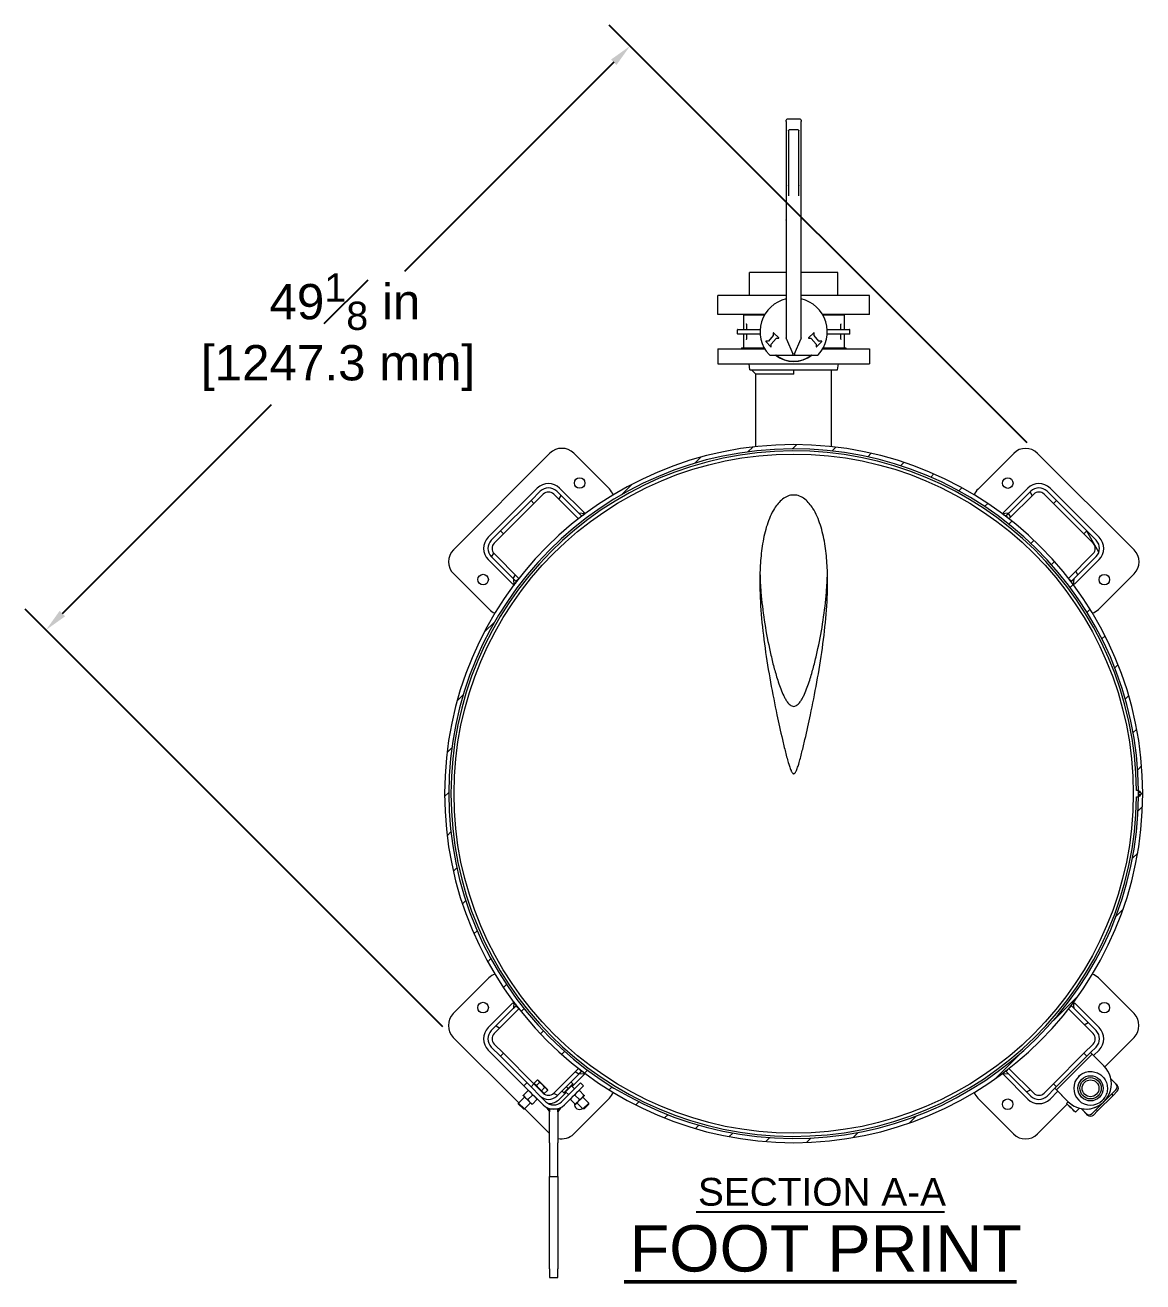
# Model space of a CAD drawing. Header units: inches. Extents: x 17 to 469, y 7 to 301.
# Drawn here: x 192.6 to 259, y 156.5 to 231.2 of the extents above; entities that cross this region are included whole.
import ezdxf

# ---------------------------------------------------------------- set-up
doc = ezdxf.new("R2010")
doc.units = ezdxf.units.IN
doc.header["$LTSCALE"] = 14
doc.header["$MEASUREMENT"] = 0
for name, color, linetype, lineweight in [('Dimension (ANSI)', 7, 'Continuous', 25), ('Hatch', 7, 'Continuous', 18), ('Symbol', 7, 'Continuous', 25), ('Visible', 7, 'Continuous', 18)]:
    doc.layers.add(name, color=color, linetype=linetype, lineweight=lineweight)
doc.styles.add('MEMCOR Medium', font='arial.ttf')
doc.styles.add('Text Style326', font='arial.ttf')
doc.styles.add('Text Style347', font='arial.ttf')
doc.dimstyles.new('Default (ANSI)', dxfattribs={"dimscale": 14, "dimtxt": 0.15, "dimasz": 0.098425, "dimexe": 0.125, "dimexo": 0.0625, "dimgap": 0.031496, "dimtad": 0, "dimtih": 1, "dimtoh": 1, "dimdec": 4, "dimrnd": 1e-08, "dimzin": 3, "dimdsep": 46, "dimlunit": 5, "dimtxsty": 'MEMCOR Medium', "dimcen": 0.09, "dimdle": 0.393701, "dimclrd": 256, "dimclre": 256, "dimclrt": 256, "dimadec": 0, "dimazin": 1, "dimtfac": 0.8, "dimtofl": 0, "dimtmove": 0, "dimatfit": 3, "dimfxl": 1, "dimfrac": 1, "dimtolj": 1, "dimtzin": 4, "dimlwd": -1, "dimlwe": -1, "dimarcsym": 0})

# ---------------------------------------------------------------- blocks, each defined once
blk = doc.blocks.new('*D31')
at = {"layer": 'Defpoints', "color": 0, "transparency": 16777216}
for p in [(228.545, 229.979), (252.765, 205.759), (218.037, 171.039)]:
    blk.add_point(p, dxfattribs=at)
at = {"layer": 'Dimension (ANSI)', "transparency": 16777216}
for p, q in [((252.146, 206.378), (227.307, 231.216)), ((227.57, 229.005), (215.13, 216.564)), ((194.795, 196.229), (207.236, 208.67)), ((217.418, 171.658), (192.584, 196.493))]:
    blk.add_line(p, q, dxfattribs=at)
for points in [[(227.408, 229.167), (227.733, 228.842), (228.545, 229.979)], [(194.633, 196.392), (194.958, 196.067), (193.821, 195.255)]]:
    blk.add_solid(points, dxfattribs=at)
at = {"layer": 'Dimension (ANSI)', "transparency": 16777216, "char_height": 2.1, "attachment_point": 5, "style": 'MEMCOR Medium'}
for s, insert in [('\\A1; 49{\\H0.8x;\\S1#8;} in', (211.183, 214.777)), ('\\A1;[1247.3 mm]', (211.183, 210.83))]:
    blk.add_mtext(s, dxfattribs=dict(at, insert=insert))

msp = doc.modelspace()

# ---------------------------------------------------------------- hatches: boundary and pattern name
at = {"layer": 'Hatch'}
h = msp.add_hatch(dxfattribs=at)
h.set_pattern_fill('ANSI31', color=256, scale=14, style=0)
edge = h.paths.add_edge_path()
edge.add_spline(control_points=[(258.771349, 185.718806), (258.803344, 185.687591), (258.835231, 185.656265), (258.89886, 185.593322), (258.930602, 185.561704), (258.962235, 185.529976)], knot_values=[-0.682004196, -0.682004196, -0.682004196, -0.682004196, -0.341394752, -0.341394752, 0, 0, 0, 0], degree=3, periodic=0)
edge.add_line((258.962235, 185.529976), (259.022235, 185.529982))
edge.add_ellipse((238.271774, 185.528171), major_axis=(-0.001811, 20.750462), ratio=1, start_angle=270, end_angle=306.6890483)
edge.add_ellipse((238.271774, 185.528171), major_axis=(-12.39927, 16.638503), ratio=1, start_angle=270, end_angle=270.6902994)
edge.add_ellipse((238.271774, 185.528171), major_axis=(-12.598826, 16.487913), ratio=1, start_angle=270, end_angle=285.2313046)
edge.add_ellipse((238.271774, 185.528171), major_axis=(-16.487913, 12.598826), ratio=1, start_angle=270, end_angle=270.6902994)
edge.add_ellipse((238.271774, 185.528171), major_axis=(-16.638503, 12.39927), ratio=1, start_angle=270, end_angle=343.38809659)
edge.add_ellipse((238.271774, 185.528171), major_axis=(-16.638503, -12.39927), ratio=1, start_angle=270, end_angle=270.6902994)
edge.add_ellipse((238.271774, 185.528171), major_axis=(-16.487913, -12.598826), ratio=1, start_angle=270, end_angle=285.2313046)
edge.add_ellipse((238.271774, 185.528171), major_axis=(-12.598826, -16.487913), ratio=1, start_angle=270, end_angle=270.6902994)
edge.add_ellipse((238.271774, 185.528171), major_axis=(-12.39927, -16.638503), ratio=1, start_angle=270, end_angle=343.38809659)
edge.add_ellipse((238.271774, 185.528171), major_axis=(12.39927, -16.638503), ratio=1, start_angle=270, end_angle=270.6902994)
edge.add_ellipse((238.271774, 185.528171), major_axis=(12.598826, -16.487913), ratio=1, start_angle=270, end_angle=285.2313046)
edge.add_ellipse((238.271774, 185.528171), major_axis=(16.487913, -12.598826), ratio=1, start_angle=270, end_angle=270.6902994)
edge.add_ellipse((238.271774, 185.528171), major_axis=(16.638503, -12.39927), ratio=1, start_angle=270, end_angle=343.38809659)
edge.add_ellipse((238.271774, 185.528171), major_axis=(16.638503, 12.39927), ratio=1, start_angle=270, end_angle=270.6902994)
edge.add_ellipse((238.271774, 185.528171), major_axis=(16.487913, 12.598826), ratio=1, start_angle=270, end_angle=285.2313046)
edge.add_ellipse((238.271774, 185.528171), major_axis=(12.598826, 16.487913), ratio=1, start_angle=270, end_angle=270.6902994)
edge.add_ellipse((238.271774, 185.528171), major_axis=(12.39927, 16.638503), ratio=1, start_angle=270, end_angle=306.6890483)
edge.add_line((259.022235, 185.52636), (258.962235, 185.526365))
edge.add_spline(control_points=[(258.962235, 185.526365), (258.930602, 185.494638), (258.89886, 185.46302), (258.835231, 185.400077), (258.803344, 185.368751), (258.771349, 185.337536)], knot_values=[-0.682004161, -0.682004161, -0.682004161, -0.682004161, -0.340609426, -0.340609426, 0, 0, 0, 0], degree=3, periodic=0)
edge.add_ellipse((238.271774, 185.528171), major_axis=(-0.190635, -20.499576), ratio=1, start_angle=91.06560769, end_angle=450, ccw=False)
h = msp.add_hatch(dxfattribs=at)
h.set_pattern_fill('ANSI31', color=256, scale=14, angle=15, style=0)
edge = h.paths.add_edge_path()
edge.add_line((225.473185, 201.862294), (225.649961, 202.03907))
edge.add_line((225.649961, 202.03907), (225.496171, 202.19286))
edge.add_line((225.496171, 202.19286), (224.181964, 203.507068))
edge.add_ellipse((223.69406, 203.019164), major_axis=(-0.487904, 0.487904), ratio=1, start_angle=270, end_angle=360)
edge.add_line((223.206156, 203.507068), (222.655895, 202.956807))
edge.add_line((222.655895, 202.956807), (222.832672, 202.78003))
edge.add_line((222.832672, 202.78003), (223.382933, 203.330291))
edge.add_ellipse((223.69406, 203.019164), major_axis=(0.311127, 0.311127), ratio=1, start_angle=0, end_angle=90, ccw=False)
edge.add_line((224.005187, 203.330291), (225.473185, 201.862294))
h = msp.add_hatch(dxfattribs=at)
h.set_pattern_fill('ANSI31', color=256, scale=14, angle=75.0002, style=0)
edge = h.paths.add_edge_path()
edge.add_line((253.887652, 202.956807), (253.337391, 203.507068))
edge.add_ellipse((252.849487, 203.019164), major_axis=(-0.487904, 0.487904), ratio=1, start_angle=270, end_angle=360)
edge.add_line((252.361583, 203.507068), (251.047376, 202.19286))
edge.add_line((251.047376, 202.19286), (250.893586, 202.03907))
edge.add_line((250.893586, 202.03907), (251.070362, 201.862294))
edge.add_line((251.070362, 201.862294), (252.53836, 203.330291))
edge.add_ellipse((252.849487, 203.019164), major_axis=(0.311127, 0.311127), ratio=1, start_angle=0, end_angle=90, ccw=False)
edge.add_line((253.160614, 203.330291), (253.710875, 202.78003))
edge.add_line((253.710875, 202.78003), (253.887652, 202.956807))
h = msp.add_hatch(dxfattribs=at)
h.set_pattern_fill('ANSI31', color=256, scale=14, angle=-15, style=0)
edge = h.paths.add_edge_path()
edge.add_line((225.872504, 202.166674), (225.496171, 202.19286))
edge.add_line((225.496171, 202.19286), (225.649961, 202.03907))
edge.add_line((225.649961, 202.03907), (225.672948, 202.016084))
edge.add_ellipse((238.271774, 185.528171), major_axis=(16.487913, 12.598826), ratio=1, start_angle=89.3097006, end_angle=90, ccw=False)
h = msp.add_hatch(dxfattribs=at)
h.set_pattern_fill('ANSI31', color=256, scale=14, angle=-15, style=0)
edge = h.paths.add_edge_path()
edge.add_line((250.870599, 202.016084), (250.893586, 202.03907))
edge.add_line((250.893586, 202.03907), (251.047376, 202.19286))
edge.add_line((251.047376, 202.19286), (250.671043, 202.166674))
edge.add_ellipse((238.271774, 185.528171), major_axis=(16.638503, -12.39927), ratio=1, start_angle=89.3097006, end_angle=90, ccw=False)
h = msp.add_hatch(dxfattribs=at)
h.set_pattern_fill('ANSI31', color=256, scale=14, angle=15, style=0)
edge = h.paths.add_edge_path()
edge.add_line((220.843138, 201.144049), (220.292877, 200.593788))
edge.add_ellipse((220.78078, 200.105884), major_axis=(-0.487904, -0.487904), ratio=1, start_angle=270, end_angle=360)
edge.add_line((220.292877, 199.617981), (221.607084, 198.303773))
edge.add_line((221.607084, 198.303773), (221.760874, 198.149983))
edge.add_line((221.760874, 198.149983), (221.937651, 198.32676))
edge.add_line((221.937651, 198.32676), (220.469653, 199.794757))
edge.add_ellipse((220.78078, 200.105884), major_axis=(-0.311127, 0.311127), ratio=1, start_angle=0, end_angle=90, ccw=False)
edge.add_line((220.469653, 200.417011), (221.019914, 200.967272))
edge.add_line((221.019914, 200.967272), (220.843138, 201.144049))
h = msp.add_hatch(dxfattribs=at)
h.set_pattern_fill('ANSI31', color=256, scale=14, angle=75.0002, style=0)
edge = h.paths.add_edge_path()
edge.add_line((254.605896, 198.32676), (254.782673, 198.149983))
edge.add_line((254.782673, 198.149983), (254.936463, 198.303773))
edge.add_line((254.936463, 198.303773), (256.250671, 199.617981))
edge.add_ellipse((255.762767, 200.105884), major_axis=(0.487904, 0.487904), ratio=1, start_angle=270, end_angle=360)
edge.add_line((256.250671, 200.593788), (255.700409, 201.144049))
edge.add_line((255.700409, 201.144049), (255.523633, 200.967272))
edge.add_line((255.523633, 200.967272), (256.073894, 200.417011))
edge.add_ellipse((255.762767, 200.105884), major_axis=(0.311127, -0.311127), ratio=1, start_angle=0, end_angle=90, ccw=False)
edge.add_line((256.073894, 199.794757), (254.605896, 198.32676))
h = msp.add_hatch(dxfattribs=at)
h.set_pattern_fill('ANSI31', color=256, scale=14, angle=-15, style=0)
edge = h.paths.add_edge_path()
edge.add_line((221.783861, 198.126996), (221.760874, 198.149983))
edge.add_line((221.760874, 198.149983), (221.607084, 198.303773))
edge.add_line((221.607084, 198.303773), (221.63327, 197.92744))
edge.add_ellipse((238.271774, 185.528171), major_axis=(12.39927, 16.638503), ratio=1, start_angle=89.3097006, end_angle=90, ccw=False)
h = msp.add_hatch(dxfattribs=at)
h.set_pattern_fill('ANSI31', color=256, scale=14, angle=-15, style=0)
edge = h.paths.add_edge_path()
edge.add_line((254.936463, 198.303773), (254.782673, 198.149983))
edge.add_line((254.782673, 198.149983), (254.759686, 198.126996))
edge.add_ellipse((238.271774, 185.528171), major_axis=(12.598826, -16.487913), ratio=1, start_angle=89.3097006, end_angle=90, ccw=False)
edge.add_line((254.910277, 197.92744), (254.936463, 198.303773))
h = msp.add_hatch(dxfattribs=at)
h.set_pattern_fill('ANSI31', color=256, scale=14, angle=105.0002, style=0)
edge = h.paths.add_edge_path()
edge.add_line((221.937651, 172.729582), (221.760874, 172.906359))
edge.add_line((221.760874, 172.906359), (221.607084, 172.752569))
edge.add_line((221.607084, 172.752569), (220.292877, 171.438361))
edge.add_ellipse((220.78078, 170.950457), major_axis=(-0.487904, -0.487904), ratio=1, start_angle=270, end_angle=360)
edge.add_line((220.292877, 170.462554), (220.843138, 169.912293))
edge.add_line((220.843138, 169.912293), (221.019914, 170.089069))
edge.add_line((221.019914, 170.089069), (220.469653, 170.63933))
edge.add_ellipse((220.78078, 170.950457), major_axis=(-0.311127, 0.311127), ratio=1, start_angle=0, end_angle=90, ccw=False)
edge.add_line((220.469653, 171.261584), (221.937651, 172.729582))
h = msp.add_hatch(dxfattribs=at)
h.set_pattern_fill('ANSI31', color=256, scale=14, angle=-15, style=0)
edge = h.paths.add_edge_path()
edge.add_line((221.607084, 172.752569), (221.760874, 172.906359))
edge.add_line((221.760874, 172.906359), (221.783861, 172.929345))
edge.add_ellipse((238.271774, 185.528171), major_axis=(-12.598826, 16.487913), ratio=1, start_angle=89.3097006, end_angle=90, ccw=False)
edge.add_line((221.63327, 173.128901), (221.607084, 172.752569))
h = msp.add_hatch(dxfattribs=at)
h.set_pattern_fill('ANSI31', color=256, scale=14, angle=-15, style=0)
edge = h.paths.add_edge_path()
edge.add_line((255.920436, 170.132319), (256.250671, 170.462554))
edge.add_ellipse((255.762767, 170.950457), major_axis=(0.487904, 0.487904), ratio=1, start_angle=270, end_angle=360)
edge.add_line((256.250671, 171.438361), (254.936463, 172.752569))
edge.add_line((254.936463, 172.752569), (254.782673, 172.906359))
edge.add_line((254.782673, 172.906359), (254.605896, 172.729582))
edge.add_line((254.605896, 172.729582), (256.073894, 171.261584))
edge.add_ellipse((255.762767, 170.950457), major_axis=(0.311127, -0.311127), ratio=1, start_angle=0, end_angle=90, ccw=False)
edge.add_line((256.073894, 170.63933), (255.523633, 170.089069))
edge.add_line((255.523633, 170.089069), (255.700409, 169.912293))
edge.add_line((255.700409, 169.912293), (255.743763, 169.955647))
edge.add_line((255.743763, 169.955647), (255.920436, 170.132319))
h = msp.add_hatch(dxfattribs=at)
h.set_pattern_fill('ANSI31', color=256, scale=14, angle=-15, style=0)
edge = h.paths.add_edge_path()
edge.add_ellipse((238.271774, 185.528171), major_axis=(-12.39927, -16.638503), ratio=1, start_angle=89.3097006, end_angle=90)
edge.add_line((254.910277, 173.128901), (254.936463, 172.752569))
edge.add_line((254.936463, 172.752569), (254.782673, 172.906359))
edge.add_line((254.782673, 172.906359), (254.759686, 172.929345))
h = msp.add_hatch(dxfattribs=at)
h.set_pattern_fill('ANSI31', color=256, scale=14, angle=105.0002, style=0)
edge = h.paths.add_edge_path()
edge.add_line((222.655895, 168.099535), (223.206156, 167.549274))
edge.add_ellipse((223.69406, 168.037178), major_axis=(0.487904, -0.487904), ratio=1, start_angle=270, end_angle=360)
edge.add_line((224.181964, 167.549274), (225.496171, 168.863481))
edge.add_line((225.496171, 168.863481), (225.649961, 169.017271))
edge.add_line((225.649961, 169.017271), (225.473185, 169.194048))
edge.add_line((225.473185, 169.194048), (224.005187, 167.726051))
edge.add_ellipse((223.69406, 168.037178), major_axis=(-0.311127, -0.311127), ratio=1, start_angle=0, end_angle=90, ccw=False)
edge.add_line((223.382933, 167.726051), (222.832672, 168.276312))
edge.add_line((222.832672, 168.276312), (222.655895, 168.099535))
h = msp.add_hatch(dxfattribs=at)
h.set_pattern_fill('ANSI31', color=256, scale=14, angle=-15, style=0)
edge = h.paths.add_edge_path()
edge.add_ellipse((238.271774, 185.528171), major_axis=(-16.638503, 12.39927), ratio=1, start_angle=89.3097006, end_angle=90)
edge.add_line((225.872504, 168.889668), (225.496171, 168.863481))
edge.add_line((225.496171, 168.863481), (225.649961, 169.017271))
edge.add_line((225.649961, 169.017271), (225.672948, 169.040258))
h = msp.add_hatch(dxfattribs=at)
h.set_pattern_fill('ANSI31', color=256, scale=14, angle=-15, style=0)
edge = h.paths.add_edge_path()
edge.add_line((250.671043, 168.889668), (251.047376, 168.863481))
edge.add_line((251.047376, 168.863481), (250.893586, 169.017271))
edge.add_line((250.893586, 169.017271), (250.870599, 169.040258))
edge.add_ellipse((238.271774, 185.528171), major_axis=(-16.487913, -12.598826), ratio=1, start_angle=89.3097006, end_angle=90, ccw=False)
h = msp.add_hatch(dxfattribs=at)
h.set_pattern_fill('ANSI31', color=256, scale=14, angle=-15, style=0)
edge = h.paths.add_edge_path()
edge.add_line((251.070362, 169.194048), (250.893586, 169.017271))
edge.add_line((250.893586, 169.017271), (251.047376, 168.863481))
edge.add_line((251.047376, 168.863481), (252.361583, 167.549274))
edge.add_ellipse((252.849487, 168.037178), major_axis=(0.487904, -0.487904), ratio=1, start_angle=270, end_angle=360)
edge.add_line((253.337391, 167.549274), (253.798336, 168.010219))
edge.add_line((253.798336, 168.010219), (253.799116, 168.010999))
edge.add_line((253.799116, 168.010999), (253.887652, 168.099535))
edge.add_line((253.887652, 168.099535), (253.710875, 168.276312))
edge.add_line((253.710875, 168.276312), (253.160614, 167.726051))
edge.add_ellipse((252.849487, 168.037178), major_axis=(-0.311127, -0.311127), ratio=1, start_angle=0, end_angle=90, ccw=False)
edge.add_line((252.53836, 167.726051), (251.070362, 169.194048))

# ---------------------------------------------------------------- linework, layer by layer
at = {"layer": 'Symbol', "lineweight": 25}
msp.add_line((232.471499, 160.664393), (247.227435, 160.664393), dxfattribs=at)
at = {"layer": 'Symbol', "lineweight": 50}
msp.add_line((228.190433, 156.502267), (251.508501, 156.502267), dxfattribs=at)
at = {"layer": 'Visible'}
for p, q in [((237.821774, 225.491793), (237.821774, 225.556793)), ((237.821774, 225.491793), (237.821774, 219.639796)), ((238.661774, 225.616793), (237.881774, 225.616793)), ((237.971774, 224.931793), (237.971774, 224.951793)), ((237.971774, 224.931793), (237.971774, 221.698889)), ((238.531774, 224.991793), (238.011774, 224.991793)), ((238.571774, 224.951793), (238.571774, 224.931793)), ((238.571774, 221.698889), (238.571774, 224.931793)), ((238.721774, 225.556793), (238.721774, 225.491793)), ((238.721774, 219.639796), (238.721774, 225.491793)), ((237.971774, 221.686034), (237.971774, 221.698889)), ((237.971774, 221.686034), (237.971774, 221.077857)), ((238.571774, 221.698889), (238.571774, 221.686034)), ((238.571774, 221.077857), (238.571774, 221.686034)), ((237.821774, 219.616656), (237.821774, 219.639796)), ((237.821774, 219.616656), (237.821774, 214.934649)), ((238.721774, 219.639796), (238.721774, 219.616656)), ((238.721774, 214.934649), (238.721774, 219.616656)), ((237.821774, 216.515415), (235.646774, 216.515415)), ((235.646774, 215.140415), (235.646774, 216.515415)), ((240.896774, 216.515415), (238.721774, 216.515415)), ((240.896774, 215.140415), (240.896774, 216.515415)), ((237.821774, 215.140415), (233.771774, 215.140415)), ((233.771774, 214.015415), (233.771774, 215.140415)), ((237.821774, 214.934649), (237.821774, 214.86879)), ((237.821774, 214.86879), (237.821774, 212.621301)), ((242.771774, 215.140415), (238.721774, 215.140415)), ((238.721774, 214.86879), (238.721774, 214.934649)), ((238.721774, 212.621301), (238.721774, 214.86879)), ((242.771774, 214.015415), (242.771774, 215.140415)), ((236.553577, 214.015415), (233.771774, 214.015415)), ((235.319018, 214.015415), (235.279648, 213.976045)), ((236.530726, 213.976045), (235.279648, 213.976045)), ((235.279648, 213.976045), (235.279648, 213.129588)), ((242.771774, 214.015415), (239.98997, 214.015415)), ((241.2639, 213.976045), (240.012822, 213.976045)), ((241.224529, 214.015415), (241.2639, 213.976045)), ((241.2639, 213.976045), (241.2639, 213.129588)), ((234.926823, 212.873683), (234.926823, 213.109903)), ((234.946508, 213.129588), (235.195584, 213.129588)), ((235.195584, 213.129588), (236.276526, 213.129588)), ((235.493132, 213.129588), (235.493132, 213.317446)), ((240.267021, 213.129588), (241.347964, 213.129588)), ((241.050415, 213.317446), (241.050415, 213.129588)), ((241.347964, 213.129588), (241.597039, 213.129588)), ((241.616724, 212.873683), (241.616724, 213.109903)), ((235.195584, 212.853998), (234.946508, 212.853998)), ((236.276526, 212.853998), (235.195584, 212.853998)), ((235.279648, 212.853998), (235.279648, 212.028171)), ((235.493132, 212.66614), (235.493132, 212.853998)), ((236.608185, 212.407171), (236.922181, 212.093174)), ((236.764483, 212.424242), (236.615256, 212.424242)), ((237.055387, 212.766763), (236.772156, 212.427829)), ((236.939252, 212.100245), (236.939252, 212.250519)), ((236.941579, 212.256932), (237.22481, 212.595865)), ((237.057713, 212.92345), (237.057713, 212.773176)), ((237.388781, 212.616524), (237.074784, 212.930521)), ((237.232483, 212.599453), (237.38171, 212.599453)), ((237.821774, 212.59994), (237.821774, 212.621301)), ((237.82496, 212.584295), (237.830949, 212.570205)), ((237.84496, 212.537236), (237.830949, 212.570205)), ((237.84496, 212.537236), (238.21541, 211.66559)), ((238.328137, 211.66559), (238.698587, 212.537236)), ((238.712598, 212.570205), (238.698587, 212.537236)), ((238.712598, 212.570205), (238.718587, 212.584295)), ((238.721774, 212.621301), (238.721774, 212.59994)), ((239.468763, 212.930521), (239.154766, 212.616524)), ((239.161837, 212.599453), (239.311064, 212.599453)), ((239.318738, 212.595865), (239.601968, 212.256932)), ((239.485834, 212.773176), (239.485834, 212.92345)), ((239.771391, 212.427829), (239.48816, 212.766763)), ((239.604295, 212.250519), (239.604295, 212.100245)), ((239.621366, 212.093174), (239.935362, 212.407171)), ((239.928291, 212.424242), (239.779064, 212.424242)), ((241.347964, 212.853998), (240.267021, 212.853998)), ((241.050415, 212.853998), (241.050415, 212.66614)), ((241.2639, 212.853998), (241.2639, 212.028171)), ((241.597039, 212.853998), (241.347964, 212.853998)), ((233.771774, 211.968171), (236.553577, 211.968171)), ((233.771774, 211.968171), (233.771774, 211.088171)), ((235.176774, 212.028171), (236.519223, 212.028171)), ((235.176774, 212.028171), (235.176774, 211.968171)), ((236.897001, 211.591793), (238.25708, 211.591793)), ((238.221274, 211.651793), (238.21541, 211.66559)), ((238.235687, 211.61788), (238.221274, 211.651793)), ((238.25708, 211.591793), (239.646546, 211.591793)), ((238.322274, 211.651793), (238.312299, 211.628324)), ((238.328137, 211.66559), (238.322274, 211.651793)), ((239.98997, 211.968171), (242.771774, 211.968171)), ((240.024324, 212.028171), (241.366774, 212.028171)), ((241.366774, 212.028171), (241.366774, 211.968171)), ((242.771774, 211.968171), (242.771774, 211.088171)), ((233.771774, 211.088171), (242.771774, 211.088171)), ((235.662204, 210.718171), (235.616774, 211.088171)), ((235.662204, 210.718171), (240.881343, 210.718171)), ((236.021774, 210.468171), (235.771774, 210.718171)), ((238.271774, 210.468171), (238.271774, 210.718171)), ((240.521774, 206.156287), (240.521774, 210.718171)), ((240.881343, 210.718171), (240.926774, 211.088171)), ((236.021774, 206.156287), (236.021774, 210.468171)), ((238.271774, 210.468171), (236.021774, 210.468171)), ((218.040741, 200.021031), (223.782449, 205.762739)), ((225.196662, 205.762739), (227.317982, 203.641418)), ((249.2291, 203.637883), (251.350421, 205.759203)), ((252.764634, 205.759203), (258.506341, 200.017496)), ((223.02938, 203.683845), (220.1161, 200.770565)), ((223.206156, 203.507068), (222.655895, 202.956807)), ((222.832672, 202.78003), (223.382933, 203.330291)), ((224.005187, 203.330291), (225.473185, 201.862294)), ((225.649961, 202.03907), (224.181964, 203.507068)), ((225.826738, 202.215847), (224.358741, 203.683845)), ((252.184807, 203.683845), (250.716809, 202.215847)), ((252.361583, 203.507068), (250.893586, 202.03907)), ((251.070362, 201.862294), (252.53836, 203.330291)), ((253.160614, 203.330291), (253.710875, 202.78003)), ((253.887652, 202.956807), (253.337391, 203.507068)), ((256.427447, 200.770565), (253.514167, 203.683845)), ((220.843138, 201.144049), (222.655895, 202.956807)), ((222.832672, 202.78003), (221.019914, 200.967272)), ((222.655895, 202.956807), (222.832672, 202.78003)), ((253.710875, 202.78003), (253.887652, 202.956807)), ((255.523633, 200.967272), (253.710875, 202.78003)), ((253.887652, 202.956807), (255.700409, 201.144049)), ((225.473185, 201.862294), (225.649961, 202.03907)), ((225.872504, 202.166674), (225.496171, 202.19286)), ((225.496171, 202.19286), (225.672948, 202.016084)), ((225.826738, 202.215847), (225.783741, 202.17285)), ((251.047376, 202.19286), (250.671043, 202.166674)), ((250.716809, 202.215847), (250.759806, 202.17285)), ((250.870599, 202.016084), (251.047376, 202.19286)), ((250.893586, 202.03907), (251.070362, 201.862294)), ((220.843138, 201.144049), (220.292877, 200.593788)), ((221.019914, 200.967272), (220.843138, 201.144049)), ((255.700409, 201.144049), (255.523633, 200.967272)), ((256.250671, 200.593788), (255.700409, 201.144049)), ((220.469653, 200.417011), (221.019914, 200.967272)), ((255.523633, 200.967272), (256.073894, 200.417011)), ((220.292877, 199.617981), (221.760874, 198.149983)), ((221.937651, 198.32676), (220.469653, 199.794757)), ((256.073894, 199.794757), (254.605896, 198.32676)), ((254.782673, 198.149983), (256.250671, 199.617981)), ((220.1161, 199.441204), (221.584097, 197.973206)), ((254.95945, 197.973206), (256.427447, 199.441204)), ((220.162062, 196.485498), (218.040741, 198.606818)), ((221.584097, 197.973206), (221.627094, 198.016203)), ((221.783861, 198.126996), (221.607084, 198.303773)), ((221.607084, 198.303773), (221.63327, 197.92744)), ((221.760874, 198.149983), (221.937651, 198.32676)), ((254.605896, 198.32676), (254.782673, 198.149983)), ((254.936463, 198.303773), (254.759686, 198.126996)), ((254.910277, 197.92744), (254.936463, 198.303773)), ((254.95945, 197.973206), (254.916453, 198.016203)), ((258.506341, 198.603282), (256.385021, 196.481962)), ((258.771349, 185.718806), (258.646355, 185.717643)), ((258.646355, 185.338698), (258.771349, 185.337536)), ((258.771665, 185.595024), (258.896664, 185.595431)), ((258.896664, 185.460911), (258.771665, 185.461318)), ((258.962235, 185.529976), (259.022235, 185.529982)), ((259.022235, 185.52636), (258.962235, 185.526365)), ((218.037206, 172.453059), (220.158526, 174.57438)), ((256.381485, 174.570844), (258.502806, 172.449524)), ((221.584097, 173.083135), (220.1161, 171.615138)), ((221.760874, 172.906359), (220.292877, 171.438361)), ((220.469653, 171.261584), (221.937651, 172.729582)), ((221.584097, 173.083135), (221.627094, 173.040139)), ((221.63327, 173.128901), (221.607084, 172.752569)), ((221.607084, 172.752569), (221.783861, 172.929345)), ((221.937651, 172.729582), (221.760874, 172.906359)), ((254.782673, 172.906359), (254.605896, 172.729582)), ((254.605896, 172.729582), (256.073894, 171.261584)), ((254.759686, 172.929345), (254.936463, 172.752569)), ((256.250671, 171.438361), (254.782673, 172.906359)), ((254.936463, 172.752569), (254.910277, 173.128901)), ((254.95945, 173.083135), (254.916453, 173.040139)), ((256.427447, 171.615138), (254.95945, 173.083135)), ((221.929475, 167.146577), (218.037206, 171.038846)), ((220.292877, 170.462554), (220.843138, 169.912293)), ((221.019914, 170.089069), (220.469653, 170.63933)), ((256.073894, 170.63933), (255.523633, 170.089069)), ((255.920436, 170.132319), (256.250671, 170.462554)), ((258.502806, 171.03531), (256.758476, 169.290981)), ((220.1161, 170.285777), (222.238834, 168.163043)), ((220.843138, 169.912293), (221.019914, 170.089069)), ((222.655895, 168.099535), (220.843138, 169.912293)), ((221.019914, 170.089069), (222.832672, 168.276312)), ((253.710875, 168.276312), (255.523633, 170.089069)), ((255.743763, 169.955647), (253.975997, 168.18788)), ((255.832152, 169.867258), (254.064385, 168.099492)), ((255.523633, 170.089069), (255.700409, 169.912293)), ((255.743763, 169.955647), (255.920436, 170.132319)), ((256.008824, 170.043931), (255.832152, 169.867258)), ((255.920436, 170.132319), (256.008824, 170.043931)), ((256.008096, 170.043203), (256.715203, 169.336096)), ((256.096485, 169.954815), (256.427447, 170.285777)), ((225.473185, 169.194048), (224.005187, 167.726051)), ((224.181964, 167.549274), (225.649961, 169.017271)), ((225.649961, 169.017271), (225.473185, 169.194048)), ((225.672948, 169.040258), (225.496171, 168.863481)), ((225.496171, 168.863481), (225.872504, 168.889668)), ((225.826738, 168.840495), (225.783741, 168.883491)), ((250.671043, 168.889668), (251.047376, 168.863481)), ((250.716809, 168.840495), (250.759806, 168.883491)), ((251.047376, 168.863481), (250.870599, 169.040258)), ((251.070362, 169.194048), (250.893586, 169.017271)), ((250.893586, 169.017271), (252.361583, 167.549274)), ((252.53836, 167.726051), (251.070362, 169.194048)), ((222.238834, 168.163043), (222.415611, 168.339819)), ((222.238834, 168.163043), (223.370205, 167.031672)), ((222.832672, 168.276312), (222.655895, 168.099535)), ((223.382933, 167.726051), (222.832672, 168.276312)), ((222.834691, 168.309654), (223.021725, 168.496688)), ((222.903707, 168.240638), (222.834691, 168.309654)), ((222.875233, 168.269111), (222.857553, 168.251431)), ((222.972723, 168.171622), (222.903707, 168.240638)), ((222.972723, 168.171622), (223.159757, 168.358656)), ((223.125576, 168.018768), (222.972723, 168.171622)), ((223.085951, 168.479829), (223.035636, 168.493311)), ((223.114425, 168.451356), (223.085951, 168.479829)), ((223.336294, 168.229486), (223.114425, 168.451356)), ((223.572986, 167.992794), (223.336294, 168.229486)), ((225.597592, 168.339819), (224.466221, 167.208448)), ((224.62532, 167.721101), (225.15565, 168.251431)), ((224.642997, 167.031672), (225.774368, 168.163043)), ((224.872804, 168.003946), (224.75472, 168.12203)), ((225.005387, 168.136529), (224.872804, 168.003946)), ((225.137969, 168.269111), (225.005387, 168.136529)), ((225.137969, 168.269111), (225.019885, 168.387195)), ((225.067262, 168.163043), (225.244038, 167.986266)), ((225.108274, 168.12203), (225.826738, 168.840495)), ((225.137969, 168.269111), (225.15565, 168.251431)), ((225.774368, 168.163043), (225.597592, 168.339819)), ((250.716809, 168.840495), (252.184807, 167.372497)), ((253.710875, 168.276312), (253.160614, 167.726051)), ((253.887652, 168.099535), (253.710875, 168.276312)), ((253.799116, 168.010999), (253.975997, 168.18788)), ((255.212602, 168.717378), (255.212654, 168.71743)), ((257.124755, 168.572887), (257.422258, 168.275384)), ((257.437005, 168.259289), (257.509973, 168.186322)), ((222.275604, 167.492705), (221.918652, 167.135754)), ((222.187216, 167.581094), (222.319798, 167.448511)), ((222.210899, 167.604777), (222.480316, 167.874194)), ((222.319798, 167.448511), (222.584963, 167.183346)), ((222.476064, 167.339612), (222.745481, 167.609029)), ((222.655895, 168.099535), (223.206156, 167.549274)), ((223.27843, 167.865915), (223.125576, 168.018768)), ((223.546982, 167.208448), (223.206156, 167.549274)), ((223.27843, 167.865915), (223.465464, 168.052949)), ((223.362268, 167.782077), (223.27843, 167.865915)), ((223.446106, 167.698239), (223.362268, 167.782077)), ((223.405563, 167.738781), (223.387922, 167.72114)), ((223.446106, 167.698239), (223.63314, 167.885273)), ((223.616281, 167.949499), (223.572986, 167.992794)), ((223.616281, 167.949499), (223.629763, 167.899184)), ((224.358741, 167.372497), (224.75472, 167.768477)), ((224.607639, 167.738781), (224.489555, 167.856865)), ((224.740222, 167.871364), (224.607639, 167.738781)), ((224.607639, 167.738781), (224.62532, 167.721101)), ((224.713708, 167.809489), (224.890485, 167.632712)), ((224.872804, 168.003946), (224.740222, 167.871364)), ((227.314447, 167.418459), (225.193127, 165.297139)), ((225.537138, 167.339612), (225.267722, 167.609029)), ((225.42824, 167.183346), (225.693405, 167.448511)), ((225.802304, 167.604777), (225.532887, 167.874194)), ((225.693405, 167.448511), (225.825987, 167.581094)), ((225.737599, 167.492705), (226.094551, 167.135754)), ((251.346885, 165.293603), (249.225565, 167.414924)), ((253.337391, 167.549274), (253.798336, 168.010219)), ((253.514167, 167.372497), (253.975113, 167.833443)), ((253.798336, 168.010219), (253.799116, 168.010999)), ((254.593831, 167.214724), (253.798336, 168.010219)), ((253.887504, 167.922611), (253.886777, 167.921883)), ((253.886777, 167.921883), (254.593883, 167.214776)), ((254.064385, 168.099492), (253.887504, 167.922611)), ((257.267632, 167.590428), (256.339135, 166.661931)), ((256.715203, 167.214776), (257.422258, 167.921831)), ((257.267632, 167.590428), (257.179243, 167.678816)), ((257.509973, 167.832768), (257.267632, 167.590428)), ((221.918646, 167.069018), (221.918652, 167.135754)), ((222.20547, 166.782194), (221.918646, 167.069018)), ((221.918652, 167.135754), (222.272206, 166.7822)), ((222.20547, 166.782194), (222.272206, 166.7822)), ((222.629157, 167.139152), (222.272206, 166.7822)), ((223.756601, 165.31945), (222.283029, 166.793023)), ((222.584963, 167.183346), (222.717546, 167.050764)), ((222.741229, 167.074447), (223.010646, 167.343864)), ((223.582886, 166.87405), (223.756601, 166.615987)), ((223.756601, 166.803487), (223.756601, 166.615987)), ((224.256601, 166.768068), (223.756601, 166.768068)), ((223.756601, 164.768068), (223.756601, 166.768068)), ((224.430317, 166.87405), (224.256601, 166.615987)), ((224.256601, 166.615987), (224.256601, 166.803487)), ((224.256601, 166.768068), (224.256601, 164.768068)), ((225.271973, 167.074447), (225.002557, 167.343864)), ((225.295657, 167.050764), (225.42824, 167.183346)), ((225.384045, 167.139152), (225.740997, 166.7822)), ((225.740997, 166.7822), (226.094551, 167.135754)), ((225.807733, 166.782194), (225.740997, 166.7822)), ((226.094557, 167.069018), (225.807733, 166.782194)), ((226.094557, 167.069018), (226.094551, 167.135754)), ((254.536305, 167.068809), (252.761099, 165.293603)), ((254.593831, 167.214724), (254.492197, 167.11309)), ((255.266263, 166.826496), (255.022527, 166.582759)), ((255.354299, 166.80573), (255.74184, 166.418189)), ((255.654491, 166.507617), (255.35691, 166.805199)), ((256.008045, 166.507617), (256.715151, 167.214724)), ((256.338635, 166.661431), (256.095759, 166.418555)), ((256.338635, 166.661431), (256.250247, 166.749819)), ((256.339135, 166.661931), (256.250747, 166.750319)), ((256.339135, 166.661931), (256.338635, 166.661431)), ((256.626815, 167.303164), (256.626867, 167.303216)), ((256.715203, 167.214776), (256.715151, 167.214724)), ((255.742206, 166.418555), (255.653818, 166.506944)), ((256.007371, 166.506944), (256.008045, 166.507617)), ((256.095393, 166.418189), (256.095759, 166.418555)), ((223.756601, 164.768068), (223.756601, 162.768068)), ((224.256601, 162.768068), (224.256601, 164.768068)), ((223.756601, 162.768068), (224.256601, 162.768068)), ((223.756601, 162.268068), (223.756601, 162.768068)), ((223.756601, 157.268068), (223.756601, 162.268068)), ((224.256601, 162.768068), (224.256601, 162.268068)), ((224.256601, 162.268068), (224.256601, 157.268068)), ((223.756601, 157.268068), (223.756601, 156.768068)), ((224.256601, 156.768068), (224.256601, 157.268068)), ((223.756601, 156.768068), (224.256601, 156.768068))]:
    msp.add_line(p, q, dxfattribs=at)
for centre, radius in [((238.271774, 185.528171), 20.19), ((225.550215, 203.994972), 0.315), ((250.996867, 203.991436), 0.315), ((219.808508, 198.253265), 0.315), ((256.738574, 198.249729), 0.315), ((219.804973, 172.806613), 0.315), ((256.735039, 172.803077), 0.315), ((250.993332, 167.06137), 0.315)]:
    msp.add_circle(centre, radius, dxfattribs=at)
for centre, radius, start, end in [((237.881774, 225.556793), 0.06, 90, 180), ((238.011774, 224.951793), 0.04, 90, 180), ((238.531774, 224.951793), 0.04, 0, 90), ((238.661774, 225.556793), 0.06, 0, 90), ((238.271774, 212.991793), 2, 103.00287816, 222.84364304), ((238.271774, 212.991793), 2, 317.15635696, 76.99712184), ((234.946508, 213.109903), 0.019685, 90, 180), ((241.597039, 213.109903), 0.019685, 0, 90), ((234.946508, 212.873683), 0.019685, 180, 270), ((236.615256, 212.414242), 0.01, 90, 225), ((236.764483, 212.434242), 0.01, 270, 320.1161043), ((236.949252, 212.250519), 0.01, 140.1161043, 180), ((237.047713, 212.773176), 0.01, 320.1161043, 0), ((237.067713, 212.92345), 0.01, 45, 180), ((237.232483, 212.589453), 0.01, 90, 140.1161043), ((237.38171, 212.609453), 0.01, 270, 45), ((237.861774, 212.59994), 0.04, 180, 203.02549201), ((238.681774, 212.59994), 0.04, 336.97450799, 0), ((239.161837, 212.609453), 0.01, 135, 270), ((239.311064, 212.589453), 0.01, 39.8838957, 90), ((239.475834, 212.92345), 0.01, 0, 135), ((239.495834, 212.773176), 0.01, 180, 219.8838957), ((239.594295, 212.250519), 0.01, 0, 39.8838957), ((239.779064, 212.434242), 0.01, 219.8838957, 270), ((239.928291, 212.414242), 0.01, 315, 90), ((241.597039, 212.873683), 0.019685, 270, 0), ((236.897001, 211.716793), 0.125, 222.84364304, 270), ((236.929252, 212.100245), 0.01, 225, 0), ((238.271774, 212.991793), 1.7715, 232.21268748, 307.78731252), ((237.20196, 211.531793), 0.06, 53.76795196, 90), ((238.271774, 212.991793), 1.75, 233.76795196, 306.23204804), ((238.290906, 211.641348), 0.06, 220.9598097, 235.68239253), ((238.25708, 211.651793), 0.06, 270.25320856, 308.64323043), ((238.25708, 211.651793), 0.06, 308.64323043, 336.97450799), ((239.341587, 211.531793), 0.06, 90, 126.23204804), ((239.614295, 212.100245), 0.01, 180, 315), ((239.646546, 211.716793), 0.125, 270, 317.15635696), ((238.271774, 185.528171), 20.750462, 0.005, 359.995), ((238.271774, 185.528171), 20.500462, 0.53280384, 359.46719616), ((238.271774, 185.528171), 20.375462, 0.53280384, 359.46719616), ((224.489555, 205.055632), 1, 45, 135), ((252.057527, 205.052096), 1, 45, 135), ((223.69406, 203.019164), 0.94, 45, 135), ((223.69406, 203.019164), 0.69, 45, 135), ((223.69406, 203.019164), 0.44, 45, 135), ((226.610876, 202.934311), 1, 20.89981406, 45), ((249.936207, 202.930776), 1, 135, 159.03042581), ((252.849487, 203.019164), 0.94, 45, 135), ((252.849487, 203.019164), 0.69, 45, 135), ((252.849487, 203.019164), 0.44, 45, 135), ((238.271774, 185.528171), 20.750462, 126.6940483, 127.3843477), ((238.271774, 185.528171), 20.750462, 52.6156523, 53.3059517), ((220.78078, 200.105884), 0.94, 135, 225), ((220.78078, 200.105884), 0.69, 135, 225), ((220.78078, 200.105884), 0.44, 135, 225), ((255.762767, 200.105884), 0.44, 315, 45), ((255.762767, 200.105884), 0.69, 315, 45), ((255.762767, 200.105884), 0.94, 315, 45), ((218.747848, 199.313925), 1, 135, 225), ((257.799234, 199.310389), 1, 315, 45), ((238.271774, 185.528171), 20.750462, 142.6156523, 143.3059517), ((238.271774, 185.528171), 20.750462, 36.6940483, 37.3843477), ((220.869169, 197.192604), 1, 225, 249.03042581), ((255.677914, 197.189069), 1, 290.89981406, 315), ((238.271774, 185.528171), 20.5, 359.46719616, 0.53280384), ((220.865633, 173.867273), 1, 110.89981406, 135), ((255.674379, 173.863737), 1, 45, 69.03042581), ((238.271774, 185.528171), 20.750462, 216.6940483, 217.3843477), ((238.271774, 185.528171), 20.750462, 322.6156523, 323.3059517), ((218.744313, 171.745953), 1, 135, 225), ((257.795699, 171.742417), 1, 315, 45), ((220.78078, 170.950457), 0.94, 135, 225), ((220.78078, 170.950457), 0.69, 135, 225), ((220.78078, 170.950457), 0.44, 135, 225), ((255.762767, 170.950457), 0.44, 315, 45), ((255.762767, 170.950457), 0.69, 315, 45), ((255.762767, 170.950457), 0.94, 315, 45), ((238.271774, 185.528171), 20.750462, 232.6156523, 233.3059517), ((238.271774, 185.528171), 20.750462, 306.6940483, 307.3843477), ((257.245481, 168.098607), 0.25, 315, 45), ((257.333196, 168.009545), 0.25, 315, 45), ((223.69406, 168.037178), 0.69, 225, 315), ((223.69406, 168.037178), 0.44, 225, 315), ((223.69406, 168.037178), 0.94, 270.10715614, 315), ((226.60734, 168.125566), 1, 315, 339.03042581), ((249.932671, 168.12203), 1, 200.89981406, 225), ((252.849487, 168.037178), 0.94, 225, 315), ((252.849487, 168.037178), 0.69, 225, 315), ((252.849487, 168.037178), 0.44, 225, 315), ((224.006601, 167.668068), 0.9, 225, 315), ((224.006601, 167.668068), 0.65, 225, 315), ((224.006601, 167.668068), 0.9, 241.91406619, 253.87237979), ((224.006601, 167.668068), 0.9, 286.12762021, 298.08593381), ((225.54668, 167.064906), 0.315, 171.52960723, 303.55584671), ((255.830594, 166.68372), 0.25, 225, 315), ((255.831268, 166.684394), 0.25, 225, 315), ((255.918617, 166.594966), 0.25, 225, 315), ((255.918983, 166.595332), 0.25, 225, 315), ((224.48602, 166.004246), 1, 256.73716719, 315), ((252.053992, 166.00071), 1, 225, 315)]:
    msp.add_arc(centre, radius, start, end, dxfattribs=at)
for centre, major_axis, start_param, end_param in [((255.654543, 168.275436), (1.06066, -1.06066), 4.71238898, 7.853981634), ((255.919708, 168.010271), (0.707107, -0.707107), 3.141592654, 6.283185307), ((255.654491, 168.275384), (1.06066, -1.06066), 4.71238898, 5.298074524), ((255.654491, 168.275384), (1.06066, -1.06066), 5.298074524, 6.283185307)]:
    msp.add_ellipse(centre, major_axis=major_axis, ratio=0.999999827, start_param=start_param, end_param=end_param, dxfattribs=at)
for centre, major_axis, ratio in [((255.919864, 168.010427), (-0.53033, 0.53033), 0.999999827), ((255.920436, 168.010999), (0.449282, -0.449282), 0.999999827), ((255.920488, 168.011051), (0.353553, -0.353553), 0.999999827), ((254.757362, 166.847924), (-0.265165, 0.265165), 0.000588235)]:
    msp.add_ellipse(centre, major_axis=major_axis, ratio=ratio, dxfattribs=at)
for points, knots in [([(235.493132, 213.317446), (235.493132, 213.334898), (235.492227, 213.352369), (235.488828, 213.385199), (235.486354, 213.400596), (235.480715, 213.426399), (235.477614, 213.437141), (235.472322, 213.451975), (235.470044, 213.456954), (235.467973, 213.460862), (235.467503, 213.461564), (235.467509, 213.461565)], [0, 0, 0, 0, 0.1615150191, 0.1615150191, 0.3204003421, 0.3204003421, 0.4647931859, 0.4647931859, 0.5810871393, 0.5810871393, 0.6392521464, 0.6392521464, 0.6392521464, 0.6392521464]), ([(241.076033, 213.461566), (241.076036, 213.461565), (241.075684, 213.461035), (241.074254, 213.45841), (241.07285, 213.455542), (241.069298, 213.446847), (241.067045, 213.440425), (241.062187, 213.423593), (241.059615, 213.412595), (241.054976, 213.386687), (241.053038, 213.37143), (241.0509, 213.343117), (241.050415, 213.330277), (241.050415, 213.317446)], [0.2512169304, 0.2512169304, 0.2512169304, 0.2512169304, 0.3017740611, 0.3017740611, 0.384608207, 0.384608207, 0.4902357294, 0.4902357294, 0.621034518, 0.621034518, 0.7717307482, 0.7717307482, 0.8904816588, 0.8904816588, 0.8904816588, 0.8904816588]), ([(235.467515, 212.52202), (235.467512, 212.52202), (235.467863, 212.522551), (235.469293, 212.525176), (235.470698, 212.528044), (235.474249, 212.536739), (235.476502, 212.543161), (235.48136, 212.559993), (235.483932, 212.570991), (235.488571, 212.596898), (235.490509, 212.612156), (235.492647, 212.640469), (235.493132, 212.653309), (235.493132, 212.66614)], [0.2512169304, 0.2512169304, 0.2512169304, 0.2512169304, 0.3017740611, 0.3017740611, 0.384608207, 0.384608207, 0.4902357294, 0.4902357294, 0.621034518, 0.621034518, 0.7717307482, 0.7717307482, 0.8904816588, 0.8904816588, 0.8904816588, 0.8904816588]), ([(241.050415, 212.66614), (241.050415, 212.648688), (241.05132, 212.631217), (241.054719, 212.598387), (241.057194, 212.58299), (241.062833, 212.557187), (241.065933, 212.546445), (241.071226, 212.531611), (241.073504, 212.526631), (241.075574, 212.522723), (241.076044, 212.522022), (241.076038, 212.522021)], [0, 0, 0, 0, 0.1615150191, 0.1615150191, 0.3204003421, 0.3204003421, 0.4647931859, 0.4647931859, 0.5810871393, 0.5810871393, 0.6392521464, 0.6392521464, 0.6392521464, 0.6392521464]), ([(238.245596, 211.602017), (238.244909, 211.602808), (238.24423, 211.603633), (238.240861, 211.607959), (238.237937, 211.612757), (238.235687, 211.61788)], [0.0923027288, 0.0923027288, 0.0923027288, 0.0923027288, 0.10395135135, 0.10395135135, 0.15173708354, 0.15173708354, 0.15173708354, 0.15173708354]), ([(238.265383, 211.604114), (238.263182, 211.599093), (238.261626, 211.596419), (238.259929, 211.593859), (238.259312, 211.593085), (238.258219, 211.592055), (238.257744, 211.591795), (238.257345, 211.591794)], [0, 0, 0, 0, 0.0554026382, 0.0554026382, 0.091701074, 0.091701074, 0.1274278989, 0.1274278989, 0.1274278989, 0.1274278989]), ([(238.269566, 211.618281), (238.269553, 211.618206), (238.26954, 211.618131), (238.268925, 211.614733), (238.267638, 211.609258), (238.265383, 211.604114)], [-0.00064885071, -0.00064885071, -0.00064885071, -0.00064885071, 0, 0, 0.02871512002, 0.02871512002, 0.02871512002, 0.02871512002]), ([(236.258774, 198.109939), (236.258774, 198.47374), (236.269045, 198.853382), (236.32094, 199.620585), (236.362518, 200.008146), (236.488418, 200.768234), (236.572365, 201.140362), (236.742156, 201.670815), (236.806085, 201.842958), (236.952673, 202.174975), (237.035176, 202.334905), (237.193242, 202.584732), (237.264175, 202.684083), (237.423303, 202.870871), (237.51151, 202.958301), (237.703836, 203.107944), (237.807956, 203.170191), (238.030028, 203.257303), (238.147934, 203.282267), (238.395613, 203.282267), (238.513519, 203.257303), (238.735591, 203.170191), (238.839711, 203.107944), (239.032037, 202.958301), (239.120244, 202.870871), (239.279372, 202.684083), (239.350305, 202.584732), (239.508371, 202.334905), (239.590874, 202.174975), (239.737462, 201.842958), (239.801391, 201.670815), (239.971183, 201.140362), (240.055129, 200.768234), (240.181029, 200.008146), (240.222607, 199.620585), (240.274502, 198.853382), (240.284774, 198.47374), (240.284774, 197.499545), (240.25561, 196.857027), (240.148835, 195.537336), (240.071296, 194.860148), (239.881969, 193.501841), (239.770244, 192.820615), (239.528485, 191.485801), (239.398564, 190.832195), (239.170214, 189.750851), (239.059424, 189.247096), (238.88314, 188.492901), (238.822746, 188.241758), (238.729853, 187.874485), (238.698496, 187.753639), (238.634448, 187.516754), (238.60182, 187.400698), (238.542842, 187.206665), (238.514514, 187.117624), (238.466662, 186.986869), (238.449823, 186.943789), (238.422413, 186.881899), (238.412913, 186.861731), (238.392772, 186.822753), (238.382155, 186.803929), (238.358574, 186.768069), (238.344329, 186.749161), (238.319804, 186.727028), (238.311121, 186.72071), (238.292511, 186.711597), (238.282598, 186.708776), (238.260949, 186.708776), (238.251036, 186.711597), (238.232426, 186.72071), (238.223743, 186.727028), (238.199218, 186.749161), (238.184973, 186.768069), (238.161392, 186.803929), (238.150775, 186.822753), (238.130634, 186.861731), (238.121134, 186.881899), (238.093724, 186.943789), (238.076885, 186.986869), (238.029033, 187.117624), (238.000705, 187.206665), (237.941727, 187.400698), (237.909099, 187.516754), (237.845051, 187.753639), (237.813694, 187.874485), (237.720801, 188.241758), (237.660407, 188.492901), (237.484123, 189.247096), (237.373333, 189.750851), (237.144983, 190.832195), (237.015063, 191.485801), (236.773303, 192.820615), (236.661578, 193.501841), (236.472251, 194.860148), (236.394712, 195.537336), (236.287937, 196.857027), (236.258774, 197.499545), (236.258774, 198.109939)], [0, 0, 0, 0, 2.913037607, 2.913037607, 5.826075215, 5.826075215, 8.739112822, 8.739112822, 10.195631626, 10.195631626, 11.652150429, 11.652150429, 12.595808885, 12.595808885, 13.539467341, 13.539467341, 14.483125796, 14.483125796, 15.426784252, 15.426784252, 16.370442708, 16.370442708, 17.314101163, 17.314101163, 18.257759619, 18.257759619, 19.201418074, 19.201418074, 20.657936878, 20.657936878, 22.114455682, 22.114455682, 25.027493289, 25.027493289, 27.940530896, 27.940530896, 30.853568504, 30.853568504, 35.741136449, 35.741136449, 40.628704394, 40.628704394, 45.516272339, 45.516272339, 50.403840284, 50.403840284, 53.995777815, 53.995777815, 55.791746581, 55.791746581, 56.689730964, 56.689730964, 57.587715347, 57.587715347, 58.236495836, 58.236495836, 58.56088608, 58.56088608, 58.723081202, 58.723081202, 58.885276325, 58.885276325, 59.050236867, 59.050236867, 59.132717138, 59.132717138, 59.215197409, 59.215197409, 59.29767768, 59.29767768, 59.380157952, 59.380157952, 59.545118494, 59.545118494, 59.707313616, 59.707313616, 59.869508738, 59.869508738, 60.193898983, 60.193898983, 60.842679472, 60.842679472, 61.740663855, 61.740663855, 62.638648238, 62.638648238, 64.434617003, 64.434617003, 68.026554535, 68.026554535, 72.91412248, 72.91412248, 77.801690425, 77.801690425, 82.68925837, 82.68925837, 87.576826315, 87.576826315, 87.576826315, 87.576826315]), ([(236.265466, 198.607156), (236.275336, 198.247421), (236.296034, 197.876958), (236.371833, 196.953229), (236.438122, 196.392745), (236.607048, 195.27085), (236.7095, 194.709438), (236.88629, 193.887242), (236.949089, 193.616515), (237.082621, 193.085412), (237.1533, 192.825024), (237.306339, 192.312093), (237.398035, 192.028283), (237.558721, 191.613839), (237.616105, 191.477687), (237.710481, 191.282948), (237.743336, 191.219638), (237.813035, 191.097617), (237.849824, 191.038874), (237.936378, 190.91941), (237.99234, 190.852918), (238.088249, 190.776606), (238.122219, 190.755101), (238.19406, 190.724726), (238.23193, 190.715854), (238.271774, 190.715854)], [52.700184573, 52.700184573, 52.700184573, 52.700184573, 55.517679759, 55.517679759, 59.603759031, 59.603759031, 63.689838303, 63.689838303, 65.732877939, 65.732877939, 67.775917575, 67.775917575, 69.872395069, 69.872395069, 70.920633817, 70.920633817, 71.444753191, 71.444753191, 71.968872564, 71.968872564, 72.576084943, 72.576084943, 72.879691133, 72.879691133, 73.183297323, 73.183297323, 73.183297323, 73.183297323]), ([(236.265466, 198.607156), (236.275336, 198.247421), (236.296034, 197.876958), (236.371833, 196.953229), (236.438122, 196.392745), (236.607048, 195.27085), (236.7095, 194.709438), (236.88629, 193.887242), (236.949089, 193.616515), (237.082621, 193.085412), (237.1533, 192.825024), (237.306339, 192.312093), (237.398035, 192.028283), (237.558721, 191.613839), (237.616105, 191.477687), (237.710481, 191.282948), (237.743336, 191.219638), (237.813035, 191.097617), (237.849824, 191.038874), (237.936378, 190.91941), (237.99234, 190.852918), (238.088249, 190.776606), (238.122219, 190.755101), (238.19406, 190.724726), (238.23193, 190.715854), (238.311617, 190.715854), (238.349487, 190.724726), (238.421328, 190.755101), (238.455299, 190.776606), (238.551208, 190.852918), (238.607169, 190.91941), (238.693723, 191.038874), (238.730512, 191.097617), (238.800211, 191.219638), (238.833066, 191.282948), (238.927442, 191.477687), (238.984826, 191.613839), (239.145512, 192.028283), (239.237208, 192.312093), (239.390248, 192.825024), (239.460926, 193.085412), (239.594458, 193.616515), (239.657257, 193.887242), (239.834047, 194.709438), (239.936499, 195.27085), (240.105425, 196.392745), (240.171714, 196.953229), (240.247513, 197.876958), (240.268211, 198.247421), (240.278081, 198.607156)], [1.268584086, 1.268584086, 1.268584086, 1.268584086, 4.086079272, 4.086079272, 8.172158544, 8.172158544, 12.258237815, 12.258237815, 14.301277451, 14.301277451, 16.344317087, 16.344317087, 18.440794582, 18.440794582, 19.489033329, 19.489033329, 20.013152703, 20.013152703, 20.537272077, 20.537272077, 21.144484456, 21.144484456, 21.448090645, 21.448090645, 21.751696835, 21.751696835, 22.055303025, 22.055303025, 22.358909214, 22.358909214, 22.966121594, 22.966121594, 23.490240967, 23.490240967, 24.014360341, 24.014360341, 25.062599088, 25.062599088, 27.159076583, 27.159076583, 29.202116219, 29.202116219, 31.245155855, 31.245155855, 35.331235127, 35.331235127, 39.417314398, 39.417314398, 42.234809584, 42.234809584, 42.234809584, 42.234809584]), ([(238.271774, 190.715854), (238.311617, 190.715854), (238.349487, 190.724726), (238.421328, 190.755101), (238.455299, 190.776606), (238.551208, 190.852918), (238.607169, 190.91941), (238.693723, 191.038874), (238.730512, 191.097617), (238.800211, 191.219638), (238.833066, 191.282948), (238.927442, 191.477687), (238.984826, 191.613839), (239.145512, 192.028283), (239.237208, 192.312093), (239.390248, 192.825024), (239.460926, 193.085412), (239.594458, 193.616515), (239.657257, 193.887242), (239.834047, 194.709438), (239.936499, 195.27085), (240.105425, 196.392745), (240.171714, 196.953229), (240.247513, 197.876958), (240.268211, 198.247421), (240.278081, 198.607156)], [0, 0, 0, 0, 0.30360619, 0.30360619, 0.607212379, 0.607212379, 1.214424759, 1.214424759, 1.738544132, 1.738544132, 2.262663506, 2.262663506, 3.310902253, 3.310902253, 5.407379748, 5.407379748, 7.450419384, 7.450419384, 9.49345902, 9.49345902, 13.579538291, 13.579538291, 17.665617563, 17.665617563, 20.483112749, 20.483112749, 20.483112749, 20.483112749]), ([(258.771349, 185.718806), (258.803344, 185.687591), (258.835231, 185.656265), (258.89886, 185.593322), (258.930602, 185.561704), (258.962235, 185.529976)], [-0.6820041958, -0.6820041958, -0.6820041958, -0.6820041958, -0.3413947519, -0.3413947519, 0, 0, 0, 0]), ([(258.962235, 185.526365), (258.930602, 185.494638), (258.89886, 185.46302), (258.835231, 185.400077), (258.803344, 185.368751), (258.771349, 185.337536)], [-0.6820041608, -0.6820041608, -0.6820041608, -0.6820041608, -0.3406094264, -0.3406094264, 0, 0, 0, 0]), ([(255.212654, 168.71743), (255.288078, 168.792855), (255.37566, 168.856096), (255.566304, 168.951836), (255.669333, 168.984317), (255.880415, 169.015226), (255.988431, 169.013649), (256.198521, 168.976589), (256.300558, 168.941114), (256.488325, 168.839848), (256.574022, 168.774076), (256.720403, 168.618886), (256.78106, 168.529496), (256.871192, 168.336137), (256.900651, 168.232204), (256.925383, 168.020309), (256.920653, 167.912385), (256.877475, 167.703467), (256.839035, 167.602509), (256.742068, 167.434638), (256.688525, 167.364874), (256.626867, 167.303216)], [3.141592654, 3.141592654, 3.141592654, 3.141592654, 3.461592629, 3.461592629, 3.78159261, 3.78159261, 4.101592603, 4.101592603, 4.421592611, 4.421592611, 4.741592632, 4.741592632, 5.061592656, 5.061592656, 5.381592674, 5.381592674, 5.70159268, 5.70159268, 6.02159267, 6.02159267, 6.283185307, 6.283185307, 6.283185307, 6.283185307])]:
    msp.add_open_spline(points, degree=3, knots=knots, dxfattribs=at)
msp.add_open_spline([(238.25708, 211.591793), (238.25708, 211.591793), (238.257169, 211.591793), (238.257345, 211.591794)], degree=3, dxfattribs=at)
for points, weights in [([(223.114425, 168.451356), (223.082394, 168.483386), (223.021725, 168.496688)], [1, 1.0379548493, 1]), ([(223.159757, 168.358656), (223.146455, 168.419325), (223.114425, 168.451356)], [1, 1.0379548493, 1]), ([(223.336294, 168.229486), (223.265354, 168.300426), (223.159757, 168.358656)], [1, 1.0379548493, 1]), ([(223.465464, 168.052949), (223.407234, 168.158546), (223.336294, 168.229486)], [1, 1.0379548493, 1]), ([(222.187216, 167.581094), (222.187216, 167.581094), (222.210899, 167.604777)], [1, 1.0379548493, 1]), ([(222.210899, 167.604777), (222.258266, 167.510043), (222.319798, 167.448511)], [1, 1.0379548493, 1]), ([(222.319798, 167.448511), (222.38133, 167.386979), (222.476064, 167.339612)], [1, 1.0379548493, 1]), ([(222.480316, 167.874194), (222.503999, 167.897878), (222.503999, 167.897878)], [1, 1.0379548493, 1]), ([(222.636582, 167.765295), (222.57505, 167.826827), (222.480316, 167.874194)], [1, 1.0379548493, 1]), ([(222.745481, 167.609029), (222.698114, 167.703763), (222.636582, 167.765295)], [1, 1.0379548493, 1]), ([(222.901747, 167.50013), (222.840215, 167.561662), (222.745481, 167.609029)], [1, 1.0379548493, 1]), ([(223.010646, 167.343864), (222.963279, 167.438598), (222.901747, 167.50013)], [1, 1.0379548493, 1]), ([(223.03433, 167.367547), (223.03433, 167.367547), (223.010646, 167.343864)], [1, 1.0379548493, 1]), ([(223.572986, 167.992794), (223.534076, 168.031704), (223.465464, 168.052949)], [1, 1.0379548493, 1]), ([(223.63314, 167.885273), (223.611895, 167.953885), (223.572986, 167.992794)], [1, 1.0379548493, 1]), ([(223.629763, 167.899184), (223.631562, 167.89247), (223.63314, 167.885273)], [1.00771288784, 1.00435648424, 1]), ([(225.002557, 167.343864), (224.978873, 167.367547), (224.978873, 167.367547)], [1, 1.0379548493, 1]), ([(225.111456, 167.50013), (225.049924, 167.438598), (225.002557, 167.343864)], [1, 1.0379548493, 1]), ([(225.267722, 167.609029), (225.172987, 167.561662), (225.111456, 167.50013)], [1, 1.0379548493, 1]), ([(225.376621, 167.765295), (225.315089, 167.703763), (225.267722, 167.609029)], [1, 1.0379548493, 1]), ([(225.532887, 167.874194), (225.438153, 167.826827), (225.376621, 167.765295)], [1, 1.0379548493, 1]), ([(225.509203, 167.897878), (225.509203, 167.897878), (225.532887, 167.874194)], [1, 1.0379548493, 1]), ([(225.537138, 167.339612), (225.631873, 167.386979), (225.693405, 167.448511)], [1, 1.0379548493, 1]), ([(225.693405, 167.448511), (225.754936, 167.510043), (225.802304, 167.604777)], [1, 1.0379548493, 1]), ([(225.802304, 167.604777), (225.825987, 167.581094), (225.825987, 167.581094)], [1, 1.0379548493, 1]), ([(222.476064, 167.339612), (222.523431, 167.244878), (222.584963, 167.183346)], [1, 1.0379548493, 1]), ([(222.584963, 167.183346), (222.646495, 167.121814), (222.741229, 167.074447)], [1, 1.0379548493, 1]), ([(222.741229, 167.074447), (222.717546, 167.050764), (222.717546, 167.050764)], [1, 1.0379548493, 1]), ([(225.271973, 167.074447), (225.366708, 167.121814), (225.42824, 167.183346)], [1, 1.0379548493, 1]), ([(225.295657, 167.050764), (225.295657, 167.050764), (225.271973, 167.074447)], [1, 1.0379548493, 1]), ([(225.42824, 167.183346), (225.489771, 167.244878), (225.537138, 167.339612)], [1, 1.0379548493, 1])]:
    msp.add_rational_spline(points, weights, degree=2, dxfattribs=at)

# ---------------------------------------------------------------- texts
at = {"layer": 'Symbol', "attachment_point": 7}
for s, insert, char_height, style in [('SECTION A-A', (232.579871, 161.008392), 1.65199994, 'Text Style347'), ('FOOT PRINT', (228.521143, 157.076134), 2.7559055, 'Text Style326')]:
    msp.add_mtext(s, dxfattribs=dict(at, insert=insert, char_height=char_height, style=style))

# ---------------------------------------------------------------- dimensions: what is measured, and where the dimension line sits
at = {"layer": 'Dimension (ANSI)'}
dim = msp.add_linear_dim(base=(228.544835, 229.979002), p1=(218.037206, 171.038846), p2=(252.764634, 205.759203), angle=45, text=' <> in\\X[1247.3 mm]', dimstyle='Default (ANSI)', override={"dimgap": 0.031496, "dimdec": 4, "dimpost": '', "dimtol": 0, "dimlim": 0, "dimtp": 0, "dimtm": 0, "dimtdec": 2, "dimatfit": 1}, dxfattribs=at)
dim.commit()
dim.dimension.update_dxf_attribs({"geometry": '*D31', "text_midpoint": (211.182889, 212.617056), "dimtype": 160})

doc.saveas('drawing.dxf')
